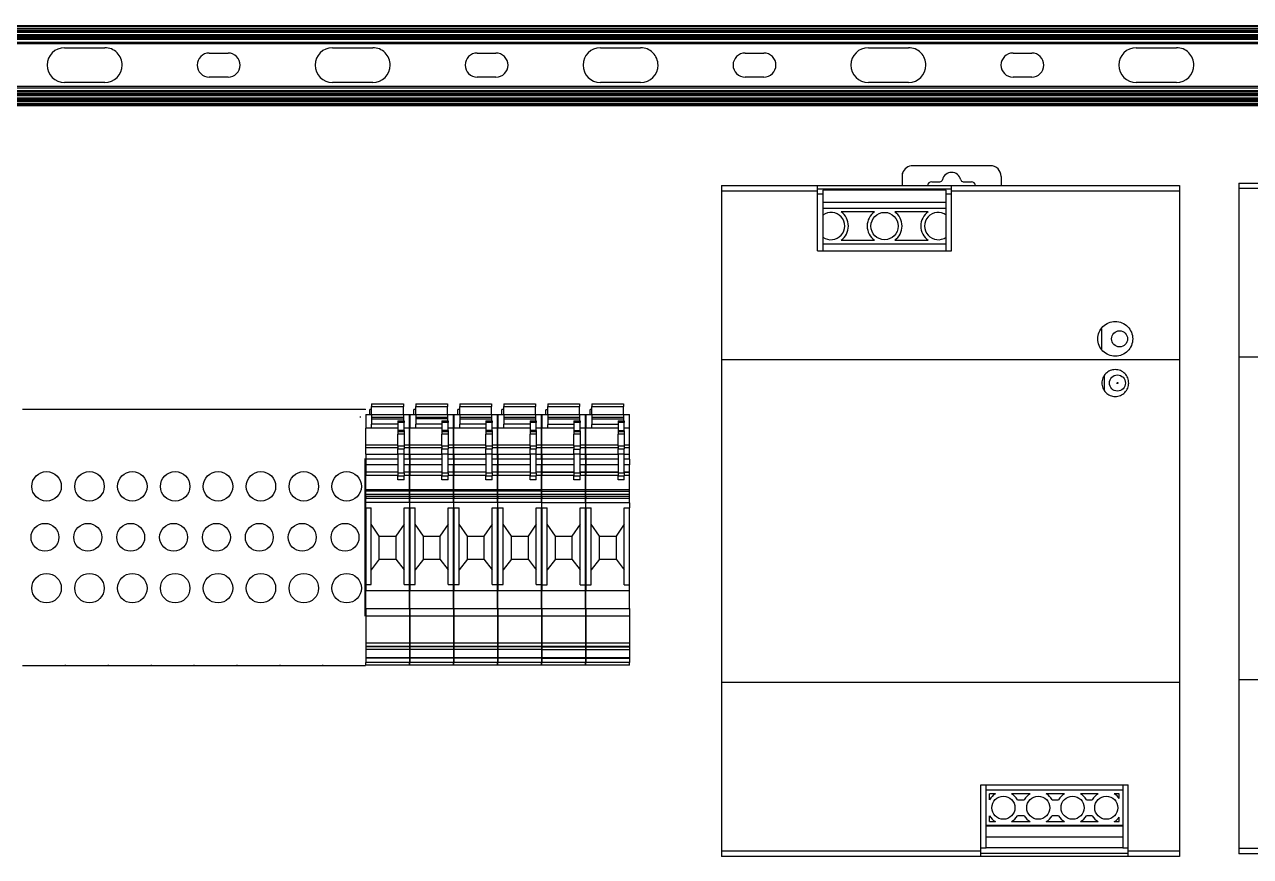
# Model space of a CAD drawing. Header units: inches. Extents: x 17 to 3130, y 15 to 659.
# Drawn here: x 969.6 to 1198.4, y 487.4 to 642.7 of the extents above; entities that cross this region are included whole.
import ezdxf

# ---------------------------------------------------------------- set-up
doc = ezdxf.new("R2010")
doc.units = ezdxf.units.IN
doc.header["$MEASUREMENT"] = 0
doc.layers.add('MAIN-1', color=7, linetype='Continuous')
doc.layers.add('MAIN-2', color=7, linetype='Continuous')

# ---------------------------------------------------------------- blocks, each defined once
blk = doc.blocks.new('3246447_TB_4_HESILED_60_5x20_I-select__5', base_point=(-375.06, -155.4))
at = {"color": 7, "linetype": 'Continuous'}
for p, q in [((-373.96, -106.6), (-373.96, -107.1)), ((-373.96, -106.6), (-368.01, -106.6)), ((-373.96, -108.6), (-373.96, -107.1)), ((-368.01, -106.6), (-368.01, -107.1)), ((-368.01, -108.6), (-368.01, -107.1)), ((-375.06, -108.6), (-375.06, -111.15)), ((-375.06, -108.6), (-374.29, -108.6)), ((-374.29, -108.6), (-374.29, -107.7)), ((-373.96, -107.7), (-374.29, -107.7)), ((-374.29, -108.6), (-373.96, -108.6)), ((-373.96, -108.6), (-373.96, -109.1)), ((-373.96, -109.1), (-373.96, -109.46)), ((-373.96, -109.1), (-368.01, -109.1)), ((-373.96, -109.46), (-373.96, -110.44)), ((-369.06, -109.8), (-369.06, -110.09)), ((-369.06, -109.8), (-367.91, -109.8)), ((-368.01, -108.6), (-366.91, -108.6)), ((-368.01, -108.6), (-368.01, -109.1)), ((-368.01, -109.1), (-368.01, -109.46)), ((-368.01, -109.46), (-368.01, -109.8)), ((-367.91, -109.8), (-367.91, -110.09)), ((-366.91, -111.15), (-366.91, -108.6)), ((-375.06, -114.35), (-375.06, -111.15)), ((-373.96, -111.15), (-375.06, -111.15)), ((-373.96, -111.15), (-373.96, -110.44)), ((-369.06, -111.15), (-373.96, -111.15)), ((-369.06, -110.09), (-369.06, -111.63)), ((-369.06, -111.63), (-369.06, -111.78)), ((-369.06, -111.78), (-367.91, -111.78)), ((-369.06, -111.78), (-369.06, -112.28)), ((-367.91, -111.63), (-367.91, -110.09)), ((-366.91, -111.15), (-367.91, -111.15)), ((-367.91, -111.63), (-367.91, -111.78)), ((-367.91, -111.78), (-367.91, -112.28)), ((-366.91, -114.35), (-366.91, -111.15)), ((-375.06, -114.85), (-375.06, -114.35)), ((-369.06, -114.35), (-375.06, -114.35)), ((-369.06, -114.35), (-369.06, -112.28)), ((-369.06, -114.54), (-369.06, -114.35)), ((-367.91, -112.28), (-367.91, -114.35)), ((-367.91, -114.35), (-367.91, -114.54)), ((-366.91, -114.35), (-367.91, -114.35)), ((-366.91, -114.85), (-366.91, -114.35)), ((-375.06, -116.01), (-375.06, -114.85)), ((-375.06, -116.01), (-369.06, -116.01)), ((-375.06, -116.01), (-375.06, -116.94)), ((-369.06, -114.54), (-369.06, -114.85)), ((-369.06, -114.85), (-369.06, -115.04)), ((-369.06, -116.01), (-369.06, -115.04)), ((-369.06, -115.04), (-367.91, -115.04)), ((-369.06, -116.01), (-369.06, -116.01)), ((-369.06, -116.01), (-369.06, -116.94)), ((-367.91, -114.54), (-367.91, -114.85)), ((-367.91, -114.85), (-367.91, -115.04)), ((-367.91, -116.01), (-367.91, -115.04)), ((-367.91, -116.01), (-366.91, -116.01)), ((-367.91, -116.01), (-367.91, -116.01)), ((-367.91, -116.94), (-367.91, -116.01)), ((-366.91, -116.01), (-366.91, -114.85)), ((-366.91, -116.94), (-366.91, -116.01)), ((-375.06, -116.94), (-375.06, -118.01)), ((-375.06, -118.01), (-375.06, -119.3)), ((-369.06, -116.94), (-369.06, -118.01)), ((-369.06, -118.01), (-369.06, -119.3)), ((-367.91, -118.01), (-367.91, -116.94)), ((-367.91, -119.3), (-367.91, -118.01)), ((-366.91, -116.94), (-366.91, -118.01)), ((-366.91, -119.3), (-366.91, -118.01)), ((-375.06, -119.3), (-375.06, -119.4)), ((-369.06, -119.4), (-375.06, -119.4)), ((-375.06, -119.4), (-375.06, -119.92)), ((-375.06, -119.92), (-369.06, -119.92)), ((-375.06, -122.6), (-375.06, -119.92)), ((-369.06, -119.3), (-369.06, -119.4)), ((-369.06, -119.4), (-369.06, -119.57)), ((-369.06, -119.57), (-369.06, -119.92)), ((-369.06, -119.92), (-369.06, -120.05)), ((-369.06, -120.81), (-369.06, -120.05)), ((-369.06, -120.05), (-367.91, -120.05)), ((-367.91, -120.81), (-369.06, -120.81)), ((-367.91, -119.4), (-367.91, -119.3)), ((-366.91, -119.4), (-367.91, -119.4)), ((-367.91, -119.57), (-367.91, -119.4)), ((-367.91, -119.57), (-367.91, -119.92)), ((-367.91, -119.92), (-367.91, -120.05)), ((-367.91, -119.92), (-366.91, -119.92)), ((-367.91, -120.81), (-367.91, -120.05)), ((-366.91, -119.4), (-366.91, -119.3)), ((-366.91, -119.92), (-366.91, -119.4)), ((-366.91, -122.6), (-366.91, -119.92)), ((-375.06, -122.6), (-366.91, -122.6)), ((-375.06, -122.89), (-375.06, -122.6)), ((-375.06, -123.56), (-375.06, -122.89)), ((-366.91, -122.89), (-366.91, -122.6)), ((-366.91, -123.56), (-366.91, -122.89)), ((-375.06, -123.92), (-375.06, -123.56)), ((-375.06, -123.92), (-375.06, -124.3)), ((-375.06, -125.07), (-375.06, -124.3)), ((-375.06, -126.03), (-375.06, -125.07)), ((-366.91, -123.92), (-366.91, -123.56)), ((-366.91, -124.3), (-366.91, -123.92)), ((-366.91, -125.07), (-366.91, -124.3)), ((-366.91, -125.07), (-366.91, -126.03)), ((-375.06, -126.03), (-374.06, -126.03)), ((-375.06, -126.03), (-375.06, -140.37)), ((-374.06, -129.09), (-374.06, -126.03)), ((-367.91, -126.03), (-366.91, -126.03)), ((-367.91, -129.09), (-367.91, -126.03)), ((-366.91, -140.37), (-366.91, -126.03)), ((-374.06, -137.61), (-374.06, -129.09)), ((-372.53, -131.31), (-374.06, -129.09)), ((-367.91, -129.09), (-369.43, -131.31)), ((-367.91, -137.61), (-367.91, -129.09)), ((-372.53, -131.31), (-369.43, -131.31)), ((-372.53, -135.62), (-372.53, -131.31)), ((-369.43, -131.31), (-369.43, -135.62)), ((-372.53, -135.62), (-374.06, -137.61)), ((-372.53, -135.62), (-369.43, -135.62)), ((-369.43, -135.62), (-367.91, -137.61)), ((-374.06, -140.37), (-374.06, -137.61)), ((-367.91, -140.37), (-367.91, -137.61)), ((-375.06, -140.37), (-374.06, -140.37)), ((-375.06, -140.37), (-375.06, -141.5)), ((-375.06, -144.82), (-375.06, -141.5)), ((-366.91, -141.5), (-375.06, -141.5)), ((-367.91, -140.37), (-366.91, -140.37)), ((-366.91, -141.5), (-366.91, -140.37)), ((-366.91, -144.82), (-366.91, -141.5)), ((-375.06, -144.82), (-375.06, -146.19)), ((-375.06, -146.19), (-375.06, -151.27)), ((-366.91, -144.82), (-366.91, -146.19)), ((-366.91, -146.19), (-366.91, -151.27)), ((-375.06, -151.27), (-375.06, -151.9)), ((-375.06, -151.9), (-375.06, -152)), ((-366.91, -151.9), (-375.06, -151.9)), ((-366.91, -152), (-375.06, -152)), ((-375.06, -152), (-375.06, -152.5)), ((-366.91, -152.5), (-375.06, -152.5)), ((-375.06, -152.5), (-375.06, -154)), ((-366.91, -151.27), (-366.91, -151.9)), ((-366.91, -151.9), (-366.91, -152)), ((-366.91, -152), (-366.91, -152.5)), ((-366.91, -152.5), (-366.91, -154)), ((-366.91, -154), (-375.06, -154)), ((-375.06, -154), (-375.06, -154.12)), ((-366.91, -154.12), (-375.06, -154.12)), ((-375.06, -154.12), (-375.06, -154.9)), ((-375.06, -155.4), (-375.06, -154.9)), ((-366.91, -155.4), (-375.06, -155.4)), ((-366.91, -154), (-366.91, -154.12)), ((-366.91, -154.12), (-366.91, -154.9)), ((-366.91, -155.4), (-366.91, -154.9))]:
    blk.add_line(p, q, dxfattribs=at)
at = {"color": 2, "linetype": 'Continuous'}
for p, q in [((-373.96, -107.1), (-368.01, -107.1)), ((-373.96, -108.6), (-368.01, -108.6)), ((-368.01, -109.46), (-373.96, -109.46)), ((-369.06, -110.44), (-373.96, -110.44)), ((-367.91, -110.09), (-369.06, -110.09)), ((-367.91, -111.63), (-369.06, -111.63)), ((-367.91, -112.28), (-369.06, -112.28)), ((-369.06, -114.85), (-375.06, -114.85)), ((-367.91, -114.54), (-369.06, -114.54)), ((-367.91, -116.01), (-369.06, -116.01)), ((-366.91, -114.85), (-367.91, -114.85)), ((-369.06, -116.94), (-375.06, -116.94)), ((-369.06, -118.01), (-375.06, -118.01)), ((-366.91, -116.94), (-367.91, -116.94)), ((-366.91, -118.01), (-367.91, -118.01)), ((-375.06, -119.3), (-369.06, -119.3)), ((-367.91, -119.57), (-369.06, -119.57)), ((-367.91, -119.3), (-366.91, -119.3)), ((-375.06, -122.89), (-366.91, -122.89)), ((-366.91, -123.56), (-375.06, -123.56)), ((-366.91, -123.92), (-375.06, -123.92)), ((-366.91, -124.3), (-375.06, -124.3)), ((-366.91, -125.07), (-375.06, -125.07)), ((-375.06, -144.82), (-366.91, -144.82)), ((-375.06, -146.19), (-366.91, -146.19)), ((-366.91, -151.27), (-375.06, -151.27)), ((-366.91, -154.9), (-375.06, -154.9))]:
    blk.add_line(p, q, dxfattribs=at)
blk = doc.blocks.new('SA_Rechts1', base_point=(-370.98, -131))
blk.add_blockref('3246447_TB_4_HESILED_60_5x20_I-select__5', (-375.06, -155.4))

msp = doc.modelspace()

# ---------------------------------------------------------------- linework, layer by layer
msp.add_line((851.07636, 642.44891), (1481.0763, 642.70626))
at = {"color": 7, "linetype": 'Continuous', "lineweight": 25}
for p, q in [((1149.88516, 616.35909), (1135.38516, 616.35909)), ((1133.38516, 614.35909), (1133.38516, 612.64668)), ((1138.93516, 613.35909), (1140.44142, 613.35909)), ((1144.8289, 613.35909), (1146.33516, 613.35909)), ((1151.88516, 614.35909), (1151.88516, 612.64668)), ((1099.68516, 612.64668), (1099.68516, 487.44668)), ((1099.68516, 612.64668), (1185.18516, 612.64668)), ((1117.63543, 611.63685), (1099.68516, 611.63685)), ((1117.63543, 600.49668), (1117.63543, 612.64668)), ((1117.63543, 612.03638), (1142.63543, 612.03638)), ((1118.63518, 611.04668), (1117.63543, 611.04668)), ((1118.63518, 611.79665), (1118.63518, 600.49668)), ((1141.63518, 611.79665), (1118.63518, 611.79665)), ((1141.63518, 600.49668), (1141.63518, 611.79665)), ((1142.63543, 611.04668), (1141.63518, 611.04668)), ((1142.63543, 600.49668), (1142.63543, 612.64668)), ((1185.18516, 611.63685), (1142.63543, 611.63685)), ((1185.18516, 612.64668), (1185.18516, 487.44668)), ((1196.26216, 613.1249), (1196.26216, 487.9249)), ((1196.26216, 613.1249), (1281.76216, 613.1249)), ((1214.21243, 612.11507), (1196.26216, 612.11507)), ((1141.63518, 609.46917), (1118.63518, 609.46917)), ((1118.63518, 608.44665), (1141.63518, 608.44665)), ((1128.25369, 607.74665), (1122.01667, 607.74665)), ((1138.25369, 607.74665), (1132.01667, 607.74665)), ((1141.63518, 601.74665), (1118.63518, 601.74665)), ((1122.01667, 602.44665), (1128.25369, 602.44665)), ((1132.01667, 602.44665), (1138.25369, 602.44665)), ((1117.63543, 600.49668), (1142.63543, 600.49668)), ((1170.58516, 585.88984), (1170.58516, 582.19487)), ((1185.18516, 580.1563), (1099.68516, 580.1563)), ((1281.76216, 580.63452), (1196.26216, 580.63452)), ((1171.18516, 574.38148), (1171.18516, 577.22371)), ((1185.18516, 519.93707), (1099.68516, 519.93707)), ((1281.76216, 520.41529), (1196.26216, 520.41529)), ((1148.11018, 500.84532), (1175.61018, 500.84532)), ((1148.11018, 487.44668), (1148.11018, 500.84532)), ((1149.11018, 489.04669), (1149.11018, 500.84532)), ((1149.11018, 499.89669), (1174.61018, 499.89669)), ((1150.81352, 499.14669), (1149.71018, 499.14669)), ((1149.71018, 498.04669), (1149.71018, 499.14669)), ((1157.31352, 499.14669), (1153.80685, 499.14669)), ((1163.71352, 499.14669), (1160.30685, 499.14669)), ((1170.00102, 499.14669), (1166.70685, 499.14669)), ((1173.93518, 499.14669), (1172.99435, 499.14669)), ((1173.93518, 498.29557), (1173.93518, 499.14669)), ((1174.61018, 500.84532), (1174.61018, 489.04669)), ((1175.61018, 487.44668), (1175.61018, 500.84532)), ((1149.71018, 498.04669), (1149.71211, 498.04669)), ((1154.90826, 498.04669), (1156.21211, 498.04669)), ((1161.40826, 498.04669), (1162.61211, 498.04669)), ((1167.80826, 498.04669), (1168.89961, 498.04669)), ((1149.71018, 493.94669), (1149.71018, 495.04669)), ((1149.71211, 495.04669), (1149.71018, 495.04669)), ((1156.21211, 495.04669), (1154.90826, 495.04669)), ((1162.61211, 495.04669), (1161.40826, 495.04669)), ((1168.89961, 495.04669), (1167.80826, 495.04669)), ((1173.93518, 493.94669), (1173.93518, 494.7978)), ((1174.61018, 493.24669), (1149.11018, 493.24669)), ((1149.11018, 493.19669), (1174.61018, 493.19669)), ((1149.71018, 493.94669), (1150.81352, 493.94669)), ((1153.80685, 493.94669), (1157.31352, 493.94669)), ((1160.30685, 493.94669), (1163.71352, 493.94669)), ((1166.70685, 493.94669), (1170.00102, 493.94669)), ((1172.99435, 493.94669), (1173.93518, 493.94669)), ((1149.11018, 491.09783), (1174.61018, 491.09783)), ((1148.11018, 488.45651), (1099.68516, 488.45651)), ((1185.18516, 487.44668), (1099.68516, 487.44668)), ((1148.11018, 489.04668), (1149.11018, 489.04668)), ((1148.11018, 488.05698), (1175.61018, 488.05698)), ((1174.61018, 489.04669), (1149.11018, 489.04669)), ((1174.61018, 489.04668), (1175.61018, 489.04668)), ((1185.18516, 488.45651), (1175.61018, 488.45651)), ((1244.68718, 488.93473), (1196.26216, 488.93473)), ((1281.76216, 487.9249), (1196.26216, 487.9249))]:
    msp.add_line(p, q, dxfattribs=at)
at = {"color": 8, "linetype": 'Continuous', "lineweight": 25}
msp.add_line((1133.48516, 612.64668), (1133.48516, 614.98359), dxfattribs=at)
at = {"color": 85, "true_color": 0x58ba48}
for p, q in [((969.2486, 570.89397, 8.93111), (977.2486, 570.89397, 8.93111)), ((977.2486, 570.82975, 8.7934), (977.2486, 570.89397, 8.7934)), ((977.2486, 570.82975, 9.91536), (977.2486, 570.89397, 10.05307)), ((977.2486, 570.89397, 10.05307), (985.2486, 570.89397, 10.05307)), ((985.2486, 570.82975, 9.91536), (985.2486, 570.89397, 9.91536)), ((985.2486, 570.82975, 11.03732), (985.2486, 570.89397, 11.17503)), ((985.2486, 570.89397, 11.17503), (993.2486, 570.89397, 11.17503)), ((993.2486, 570.82975, 11.03732), (993.2486, 570.89397, 11.03732)), ((969.2486, 523.11152, 8.97569), (970.3774, 523.11152, 8.97569)), ((970.3774, 523.11152, 8.97569), (977.2486, 523.11152, 8.97569)), ((977.2486, 523.19652, 8.7934), (977.2486, 523.11152, 8.97569)), ((977.2486, 523.19652, 9.91536), (977.2486, 523.11152, 10.09765)), ((977.2486, 523.11152, 10.09765), (978.3774, 523.11152, 10.09765)), ((978.3774, 523.11152, 10.09765), (985.2486, 523.11152, 10.09765)), ((985.2486, 523.19652, 9.91536), (985.2486, 523.11152, 10.09765)), ((985.2486, 523.19652, 11.03732), (985.2486, 523.11152, 11.21961)), ((985.2486, 523.11152, 11.21961), (986.3774, 523.11152, 11.21961)), ((986.3774, 523.11152, 11.21961), (993.2486, 523.11152, 11.21961)), ((993.2486, 523.19652, 11.03732), (993.2486, 523.11152, 11.21961))]:
    msp.add_line(p, q, dxfattribs=at)
at = {"color": 150}
for p, q in [((993.2486, 570.82975, 12.15928), (993.2486, 570.89397, 12.29699)), ((993.2486, 570.89397, 12.29699), (1001.2486, 570.89397, 12.29699)), ((1001.2486, 570.82975, 12.15928), (1001.2486, 570.89397, 12.15928)), ((1001.2486, 570.82975, 13.28124), (1001.2486, 570.89397, 13.41895)), ((1001.2486, 570.89397, 13.41895), (1009.2486, 570.89397, 13.41895)), ((1009.2486, 570.82975, 13.28124), (1009.2486, 570.89397, 13.28124)), ((1009.2486, 570.82975, 14.4032), (1009.2486, 570.89397, 14.54091)), ((1009.2486, 570.89397, 14.54091), (1017.2486, 570.89397, 14.54091)), ((1017.2486, 570.82975, 14.4032), (1017.2486, 570.89397, 14.4032)), ((1017.2486, 570.82975, 15.52517), (1017.2486, 570.89397, 15.66288)), ((1017.2486, 570.89397, 15.66288), (1025.2486, 570.89397, 15.66288)), ((1025.2486, 570.82975, 15.52517), (1025.2486, 570.89397, 15.52517)), ((1025.2486, 570.82975, 16.64713), (1025.2486, 570.89397, 16.78484)), ((1025.2486, 570.89397, 16.78484), (1033.2486, 570.89397, 16.78484)), ((1033.2486, 570.82975, 16.64713), (1033.2486, 570.89397, 16.64713)), ((993.2486, 523.19652, 12.15928), (993.2486, 523.11152, 12.34157)), ((993.2486, 523.11152, 12.34157), (994.3774, 523.11152, 12.34157)), ((994.3774, 523.11152, 12.34157), (1001.2486, 523.11152, 12.34157)), ((1001.2486, 523.19652, 12.15928), (1001.2486, 523.19652, 12.15928)), ((1001.2486, 523.19652, 12.15928), (1001.2486, 523.19652, 12.15928)), ((1001.2486, 523.19652, 12.15928), (1001.2486, 523.11152, 12.34157)), ((1001.2486, 523.19652, 13.28124), (1001.2486, 523.11152, 13.46353)), ((1001.2486, 523.11152, 13.46353), (1002.3774, 523.11152, 13.46353)), ((1002.3774, 523.11152, 13.46353), (1009.2486, 523.11152, 13.46353)), ((1009.2486, 523.19652, 13.28124), (1009.2486, 523.11152, 13.46353)), ((1009.2486, 523.19652, 14.4032), (1009.2486, 523.11152, 14.58549)), ((1009.2486, 523.11152, 14.58549), (1010.3774, 523.11152, 14.58549)), ((1010.3774, 523.11152, 14.58549), (1017.2486, 523.11152, 14.58549)), ((1017.2486, 523.19652, 14.4032), (1017.2486, 523.11152, 14.58549)), ((1017.2486, 523.19652, 15.52517), (1017.2486, 523.11152, 15.70745)), ((1017.2486, 523.11152, 15.70745), (1018.3774, 523.11152, 15.70745)), ((1018.3774, 523.11152, 15.70745), (1025.2486, 523.11152, 15.70745)), ((1025.2486, 523.19652, 15.52517), (1025.2486, 523.11152, 15.70745)), ((1025.2486, 523.19652, 16.64713), (1025.2486, 523.11152, 16.82941)), ((1025.2486, 523.11152, 16.82941), (1026.3774, 523.11152, 16.82941)), ((1026.3774, 523.11152, 16.82941), (1033.2486, 523.11152, 16.82941)), ((1033.2486, 523.19652, 16.64713), (1033.2486, 523.11152, 16.82941))]:
    msp.add_line(p, q, dxfattribs=at)
at = {"color": 150, "extrusion": (2.22045e-16, 1, -6.12303e-17)}
for p, q in [((1032.21883, 569.51161, 25.93505), (1032.21883, 569.51161, 31.56674)), ((1032.21883, 569.51161, 31.56674), (1032.41883, 569.51161, 31.67173)), ((1032.3555, 569.51161, 25.93505), (1032.41883, 569.51161, 25.75785)), ((1032.41883, 569.51161, 22.86674), (1032.41883, 569.51161, 40.96674))]:
    msp.add_line(p, q, dxfattribs=at)
at = {"color": 150, "extrusion": (1, 0, 2.22045e-16), "elevation": 1033.21883}
msp.add_lwpolyline([(560.86161, 22.86674), (552.16161, 22.86674), (552.16161, 31.5322), (541.86161, 31.5322), (541.86161, 22.86674), (533.16161, 22.86674), (533.16161, 31.5322), (532.31161, 31.5322), (532.31161, 34.16674), (533.16161, 34.16674), (533.16161, 45.86674), (541.86161, 45.86674), (541.86161, 34.16674), (552.16161, 34.16674), (552.16161, 45.86674), (560.86161, 45.86674), (560.86161, 34.16674), (561.71161, 34.16674), (561.71161, 31.5322), (560.86161, 31.5322)], close=True, dxfattribs=at)
at = {"color": 7, "linetype": 'Continuous', "lineweight": 25}
for centre, radius in [((1130.13518, 605.09665), 2.55), ((1173.98516, 584.04668), 1.5), ((1173.58516, 575.80668), 1.5), ((1173.58516, 575.80668), 0.1), ((1152.31018, 496.54669), 2.15), ((1158.81018, 496.54669), 2.15), ((1165.21018, 496.54669), 2.15), ((1171.49768, 496.54669), 2.15)]:
    msp.add_circle(centre, radius, dxfattribs=at)
at = {"color": 85, "true_color": 0x58ba48}
for centre, radius in [((973.7486, 556.51314, 48.85373), 2.75), ((981.7486, 556.51314, 49.97569), 2.75), ((989.7486, 556.51314, 51.09765), 2.75), ((973.4486, 547.01314, 41.35373), 2.6), ((981.4486, 547.01314, 42.47569), 2.6), ((989.4486, 547.01314, 43.59765), 2.6), ((973.7486, 537.51314, 48.85373), 2.75), ((981.7486, 537.51314, 49.97569), 2.75), ((989.7486, 537.51314, 51.09765), 2.75)]:
    msp.add_circle(centre, radius, dxfattribs=at)
at = {"color": 150}
for centre, radius in [((997.7486, 556.51314, 52.21961), 2.75), ((1005.7486, 556.51314, 53.34157), 2.75), ((1013.7486, 556.51314, 54.46353), 2.75), ((1021.7486, 556.51314, 55.58549), 2.75), ((1029.7486, 556.51314, 56.70745), 2.75), ((997.4486, 547.01314, 44.71961), 2.6), ((1005.4486, 547.01314, 45.84157), 2.6), ((1013.4486, 547.01314, 46.96353), 2.6), ((1021.4486, 547.01314, 48.08549), 2.6), ((1029.4486, 547.01314, 49.20745), 2.6), ((997.7486, 537.51314, 52.21961), 2.75), ((1005.7486, 537.51314, 53.34157), 2.75), ((1013.7486, 537.51314, 54.46353), 2.75), ((1021.7486, 537.51314, 55.58549), 2.75), ((1029.7486, 537.51314, 56.70745), 2.75)]:
    msp.add_circle(centre, radius, dxfattribs=at)
at = {"color": 7, "linetype": 'Continuous', "lineweight": 25}
for centre, radius, start, end in [((1135.38516, 614.35909), 2, 90, 161.8051277), ((1149.88516, 614.35909), 2, 0, 90), ((1138.93516, 612.55909), 0.8, 90, 173.7140372), ((1140.44142, 613.85909), 0.5, 270, 347.1604116), ((1142.63516, 613.35909), 1.75, 12.8395884, 167.1604116), ((1144.8289, 613.85909), 0.5, 192.8395884, 270), ((1146.33516, 612.55909), 0.8, 6.2859628, 90), ((1120.13518, 605.09665), 2.55, 233.9681209, 126.0318791), ((1120.13518, 605.09665), 3.25, 305.3745904, 54.6254096), ((1130.13518, 605.09665), 3.25, 125.3745904, 234.6254096), ((1130.13518, 605.09665), 3.25, 305.3745904, 54.6254096), ((1140.13518, 605.09665), 3.25, 125.3745904, 234.6254096), ((1140.13518, 605.09665), 2.55, 53.9681209, 306.0318791), ((1152.31018, 496.54669), 3, 119.9264349, 150), ((1152.31018, 496.54669), 3, 30, 60.0735651), ((1158.81018, 496.54669), 3, 119.9264349, 150), ((1158.81018, 496.54669), 3, 30, 60.0735651), ((1165.21018, 496.54669), 3, 119.9264349, 150), ((1165.21018, 496.54669), 3, 30, 60.0735651), ((1171.49768, 496.54669), 3, 119.9264349, 150), ((1171.49768, 496.54669), 3, 35.6590877, 60.0735651), ((1152.31018, 496.54669), 3, 210, 240.0735651), ((1152.31018, 496.54669), 3, 299.9264349, 330), ((1158.81018, 496.54669), 3, 210, 240.0735651), ((1158.81018, 496.54669), 3, 299.9264349, 330), ((1165.21018, 496.54669), 3, 210, 240.0735651), ((1165.21018, 496.54669), 3, 299.9264349, 330), ((1171.49768, 496.54669), 3, 210, 240.0735651), ((1171.49768, 496.54669), 3, 299.9264349, 324.3409123)]:
    msp.add_arc(centre, radius, start, end, dxfattribs=at)
for points, knots in [([(1133.48516, 614.98359), (1133.4771, 614.95761), (1133.45865, 614.89815), (1133.43341, 614.79646), (1133.40882, 614.67153), (1133.38924, 614.52319), (1133.38658, 614.41635), (1133.38516, 614.35909)], [0, 0, 0, 0, 0.12670881, 0.289993375, 0.489942783, 0.726603043, 1, 1, 1, 1]), ([(1169.93516, 584.04251), (1169.93516, 584.46436), (1170.01835, 584.88676), (1170.33998, 585.66926), (1170.57899, 586.03032), (1171.17842, 586.63411), (1171.53934, 586.8774), (1172.32868, 587.20665), (1172.75734, 587.2925), (1173.61298, 587.29251), (1174.04197, 587.20651), (1174.83058, 586.87758), (1175.1921, 586.63391), (1175.79115, 586.0305), (1176.03051, 585.66885), (1176.35182, 584.88714), (1176.43516, 584.46436), (1176.43516, 584.04251)], [0, 0, 0, 0, 0.125, 0.125, 0.25, 0.25, 0.375, 0.375, 0.5, 0.5, 0.625, 0.625, 0.75, 0.75, 0.875, 0.875, 1, 1, 1, 1]), ([(1176.43516, 584.04251), (1176.43516, 583.61995), (1176.35173, 583.19755), (1176.03031, 582.41577), (1175.7917, 582.0553), (1175.19318, 581.45196), (1174.83273, 581.20857), (1174.04293, 580.87866), (1173.61395, 580.79251), (1172.75637, 580.7925), (1172.32743, 580.87864), (1171.53753, 581.2086), (1171.17721, 581.45188), (1170.57855, 582.05538), (1170.34004, 582.4157), (1170.01856, 583.19762), (1169.93516, 583.61995), (1169.93516, 584.04251)], [0, 0, 0, 0, 0.125, 0.125, 0.25, 0.25, 0.375, 0.375, 0.5, 0.5, 0.625, 0.625, 0.75, 0.75, 0.875, 0.875, 1, 1, 1, 1]), ([(1175.68516, 575.80251), (1175.68516, 576.12755), (1175.62096, 576.45258), (1175.37365, 577.054), (1175.18994, 577.33145), (1174.72951, 577.79544), (1174.45211, 577.98267), (1173.84473, 578.23629), (1173.51466, 578.30251), (1172.85566, 578.30251), (1172.52538, 578.23619), (1171.91849, 577.9828), (1171.64041, 577.79504), (1171.18078, 577.33185), (1170.99651, 577.05361), (1170.74951, 576.45296), (1170.68516, 576.12755), (1170.68516, 575.80251)], [0, 0, 0, 0, 0.125, 0.125, 0.25, 0.25, 0.375, 0.375, 0.5, 0.5, 0.625, 0.625, 0.75, 0.75, 0.875, 0.875, 1, 1, 1, 1]), ([(1170.68516, 575.80251), (1170.68516, 575.47787), (1170.74923, 575.15283), (1170.99665, 574.551), (1171.18062, 574.27319), (1171.64156, 573.80894), (1171.91918, 573.62179), (1172.52639, 573.36853), (1172.85589, 573.30251), (1173.51444, 573.30251), (1173.84388, 573.36851), (1174.4512, 573.62182), (1174.72878, 573.80896), (1175.18969, 574.27318), (1175.37365, 574.55095), (1175.62111, 575.15287), (1175.68516, 575.47787), (1175.68516, 575.80251)], [0, 0, 0, 0, 0.125, 0.125, 0.25, 0.25, 0.375, 0.375, 0.5, 0.5, 0.625, 0.625, 0.75, 0.75, 0.875, 0.875, 1, 1, 1, 1])]:
    msp.add_open_spline(points, degree=3, knots=knots, dxfattribs=at)
at = {"layer": 'MAIN-1'}
for p, q in [((1481.07821, 641.23539), (851.07636, 641.23539)), ((977.10763, 638.38539), (984.60763, 638.38539)), ((1027.10763, 638.38539), (1034.60763, 638.38539)), ((1077.10763, 638.38539), (1084.60763, 638.38539)), ((1127.10763, 638.38539), (1134.60763, 638.38539)), ((1177.10763, 638.38539), (1184.60763, 638.38539)), ((1004.10763, 637.38539), (1007.60763, 637.38539)), ((1054.10763, 637.38539), (1057.60763, 637.38539)), ((1104.10763, 637.38539), (1107.60763, 637.38539)), ((1154.10763, 637.38539), (1157.60763, 637.38539)), ((984.60763, 631.88539), (977.10763, 631.88539)), ((1007.60763, 632.88539), (1004.10763, 632.88539)), ((1034.60763, 631.88539), (1027.10763, 631.88539)), ((1057.60763, 632.88539), (1054.10763, 632.88539)), ((1084.60763, 631.88539), (1077.10763, 631.88539)), ((1107.60763, 632.88539), (1104.10763, 632.88539)), ((1134.60763, 631.88539), (1127.10763, 631.88539)), ((1157.60763, 632.88539), (1154.10763, 632.88539)), ((1184.60763, 631.88539), (1177.10763, 631.88539)), ((851.07636, 629.03539), (1481.09403, 629.03539)), ((1481.09597, 627.53539), (851.07636, 627.53539))]:
    msp.add_line(p, q, dxfattribs=at)
for centre, radius, start, end in [((977.10763, 635.13539), 3.25, 90.0000198, 180.0000187), ((984.60763, 635.13539), 3.25, 359.9999813, 90.0000198), ((1027.10763, 635.13539), 3.25, 90.0000198, 180.0000187), ((1034.60763, 635.13539), 3.25, 359.9999813, 90.0000198), ((1077.10763, 635.13539), 3.25, 90.0000198, 180.0000187), ((1084.60763, 635.13539), 3.25, 359.9999813, 90.0000198), ((1127.10763, 635.13539), 3.25, 90.0000198, 180.0000187), ((1134.60763, 635.13539), 3.25, 359.9999813, 90.0000198), ((1177.10763, 635.13539), 3.25, 90.0000198, 180.0000187), ((1184.60763, 635.13539), 3.25, 359.9999813, 90.0000198), ((1004.10763, 635.13539), 2.25, 90.0000198, 180.0000187), ((1007.60763, 635.13539), 2.25, 359.9999813, 90.0000198), ((1054.10763, 635.13539), 2.25, 90.0000198, 180.0000187), ((1057.60763, 635.13539), 2.25, 359.9999813, 90.0000198), ((1104.10763, 635.13539), 2.25, 90.0000198, 180.0000187), ((1107.60763, 635.13539), 2.25, 359.9999813, 90.0000198), ((1154.10763, 635.13539), 2.25, 90.0000198, 180.0000187), ((1157.60763, 635.13539), 2.25, 359.9999813, 90.0000198), ((977.10763, 635.13539), 3.25, 180.0000187, 270), ((984.60763, 635.13539), 3.25, 270, 359.9999813), ((1004.10763, 635.13539), 2.25, 180.0000187, 270), ((1007.60763, 635.13539), 2.25, 270, 359.9999813), ((1027.10763, 635.13539), 3.25, 180.0000187, 270), ((1034.60763, 635.13539), 3.25, 270, 359.9999813), ((1054.10763, 635.13539), 2.25, 180.0000187, 270), ((1057.60763, 635.13539), 2.25, 270, 359.9999813), ((1077.10763, 635.13539), 3.25, 180.0000187, 270), ((1084.60763, 635.13539), 3.25, 270, 359.9999813), ((1104.10763, 635.13539), 2.25, 180.0000187, 270), ((1107.60763, 635.13539), 2.25, 270, 359.9999813), ((1127.10763, 635.13539), 3.25, 180.0000187, 270), ((1134.60763, 635.13539), 3.25, 270, 359.9999813), ((1154.10763, 635.13539), 2.25, 180.0000187, 270), ((1157.60763, 635.13539), 2.25, 270, 359.9999813), ((1177.10763, 635.13539), 3.25, 180.0000187, 270), ((1184.60763, 635.13539), 3.25, 270, 359.9999813)]:
    msp.add_arc(centre, radius, start, end, dxfattribs=at)
at = {"layer": 'MAIN-2'}
for p, q in [((851.07636, 642.48539), (1481.07659, 642.48539)), ((851.07636, 642.44891), (1481.07664, 642.44891)), ((1481.07682, 642.30861), (851.07636, 642.30861)), ((1481.0773, 641.93539), (851.07636, 641.93539)), ((851.07636, 641.73539), (1481.07756, 641.73539)), ((1481.07768, 641.64891), (851.07636, 641.64891)), ((851.07636, 641.50861), (1481.07786, 641.50861)), ((851.07636, 641.41905), (1481.07797, 641.41905)), ((1481.07813, 641.30173), (851.07636, 641.30173)), ((1481.07822, 641.22785), (851.07636, 641.22785)), ((851.07636, 640.8743), (1481.07868, 640.8743)), ((851.07636, 640.66217), (1481.07895, 640.66217)), ((1481.07895, 640.66217), (851.07636, 640.66217)), ((1481.07905, 640.58894), (851.07636, 640.58894)), ((851.07636, 640.43539), (1481.07925, 640.43539)), ((851.07636, 640.36905), (1481.07933, 640.36905)), ((1481.0798, 640.00701), (851.07636, 640.00701)), ((1481.07987, 639.95262), (851.07636, 639.95262)), ((1481.0799, 639.93539), (851.07636, 639.93539)), ((851.07636, 639.42186), (1481.08056, 639.42186)), ((851.07636, 639.14932), (1481.08092, 639.14932)), ((1481.09132, 631.12145), (851.07636, 631.12145)), ((1481.09168, 630.84891), (851.07636, 630.84891)), ((1481.09234, 630.33539), (851.07636, 630.33539)), ((851.07636, 630.31815), (1481.09236, 630.31815)), ((851.07636, 630.26377), (1481.09244, 630.26377)), ((1481.0929, 629.90173), (851.07636, 629.90173)), ((1481.09299, 629.83539), (851.07636, 629.83539)), ((1481.09319, 629.68184), (851.07636, 629.68184)), ((1481.09328, 629.60861), (851.07636, 629.60861)), ((851.07636, 629.60861), (1481.09328, 629.60861)), ((1481.09356, 629.39648), (851.07636, 629.39648)), ((851.07636, 629.04293), (1481.09402, 629.04293)), ((851.07636, 628.96905), (1481.09411, 628.96905)), ((1481.09427, 628.85173), (851.07636, 628.85173)), ((1481.09438, 628.76217), (851.07636, 628.76217)), ((851.07636, 628.62186), (1481.09456, 628.62186)), ((1481.09468, 628.53539), (851.07636, 628.53539)), ((851.07636, 628.33539), (1481.09494, 628.33539)), ((851.07636, 627.96217), (1481.09542, 627.96217)), ((1481.0956, 627.82186), (851.07636, 627.82186)), ((1481.09565, 627.78539), (851.07636, 627.78539))]:
    msp.add_line(p, q, dxfattribs=at)

# ---------------------------------------------------------------- block references
at = {"color": 1}
for p in [(1037.39205, 547.5469), (1045.61545, 547.54903), (1053.82226, 547.54646), (1062.04566, 547.54859), (1070.2487, 547.52981), (1078.4721, 547.53194)]:
    msp.add_blockref('SA_Rechts1', p, dxfattribs=at)

doc.saveas('drawing.dxf')
